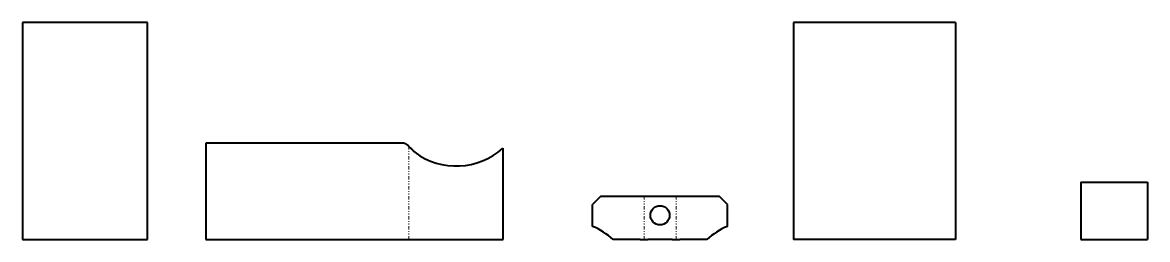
# Model space of a CAD drawing. Header units: millimetres. Extents: x 0 to 1350, y 0 to 260.
import ezdxf

# ---------------------------------------------------------------- set-up
doc = ezdxf.new("R2010")
doc.units = ezdxf.units.MM
doc.linetypes.add('K5LT_BASIC', pattern=[0])
doc.linetypes.add('K5LT_CHAIN_LINE_WITH_2_POINTS', pattern=[12, 4, -2, 1, -2, 1, -2])

msp = doc.modelspace()

# ---------------------------------------------------------------- linework, layer by layer
at = {"color": 7, "linetype": 'K5LT_BASIC', "lineweight": 40}
for p, q in [((150, 260), (0, 260)), ((0, 260), (0, 0)), ((150, 0), (150, 260)), ((925, 260), (925, 0)), ((1119.6, 260), (925, 260)), ((1119.6, 260), (1119.6, 0)), ((220, 115.3), (220, 0)), ((456.5, 115.3), (220, 115.3)), ((576.6, 0), (576.6, 109.4)), ((1270, 68.8), (1350, 68.8)), ((1270, 68.8), (1270, 0)), ((1350, 68.8), (1350, 0)), ((694.1, 52), (684.1, 42)), ((684.1, 15.7), (684.1, 42)), ((694.1, 52), (741.1, 52)), ((741.1, 52), (750.5, 52)), ((750.5, 52), (779.5, 52)), ((779.5, 52), (788.9, 52)), ((788.9, 52), (835.9, 52)), ((845.9, 42), (835.9, 52)), ((845.9, 15.7), (845.9, 42)), ((0, 0), (150, 0)), ((456.5, 0), (470.6, 0)), ((470.6, 0), (576.6, 0)), ((741.1, 0), (708.7, 0)), ((741.1, 0), (750.5, 0)), ((779.5, 0), (750.5, 0)), ((779.5, 0), (788.9, 0)), ((821.3, 0), (788.9, 0)), ((1119.6, 0), (925, 0)), ((1270, 0), (1350, 0)), ((220, 0), (456.5, 0))]:
    msp.add_line(p, q, dxfattribs=at)
at = {"color": 7, "linetype": 'K5LT_CHAIN_LINE_WITH_2_POINTS', "lineweight": 18}
for p, q in [((463.6, 0), (463.6, 111.7)), ((463.6, 0), (463.6, 111.7)), ((745.8, 52), (745.8, 0)), ((745.8, 0), (745.8, 52)), ((784.2, 52), (784.2, 0)), ((784.2, 0), (784.2, 52))]:
    msp.add_line(p, q, dxfattribs=at)
at = {"color": 7, "linetype": 'K5LT_BASIC', "lineweight": 40}
msp.add_circle((765, 29), 11.5, dxfattribs=at)
for centre, start, end in [((520.6, 172), 233.4704, 311.8103), ((652.1, -62), 47.5694, 67.6073), ((877.9, -62), 112.3927, 132.4306)]:
    msp.add_arc(centre, 84, start, end, dxfattribs=at)
msp.add_open_spline([(470.6, 104.5), (470.2, 104.9), (469.4, 105.7), (468.2, 107), (467, 108.3), (465.6, 109.7), (464.2, 111.1), (462.9, 112.4), (461.7, 113.3), (460.8, 113.9), (459.8, 114.5), (459, 114.8), (458.4, 115), (457.9, 115.2), (457.4, 115.3), (456.9, 115.3), (456.7, 115.3), (456.5, 115.3)], degree=3, knots=[0, 0, 0, 0, 1.684905, 3.36981, 5.054715, 6.73962, 8.820635, 10.90165, 12.013605, 13.12556, 14.508122, 15.39048, 15.82894, 16.48598, 17.08825, 17.506965, 18, 18, 18, 18], dxfattribs=at)

doc.saveas('drawing.dxf')
